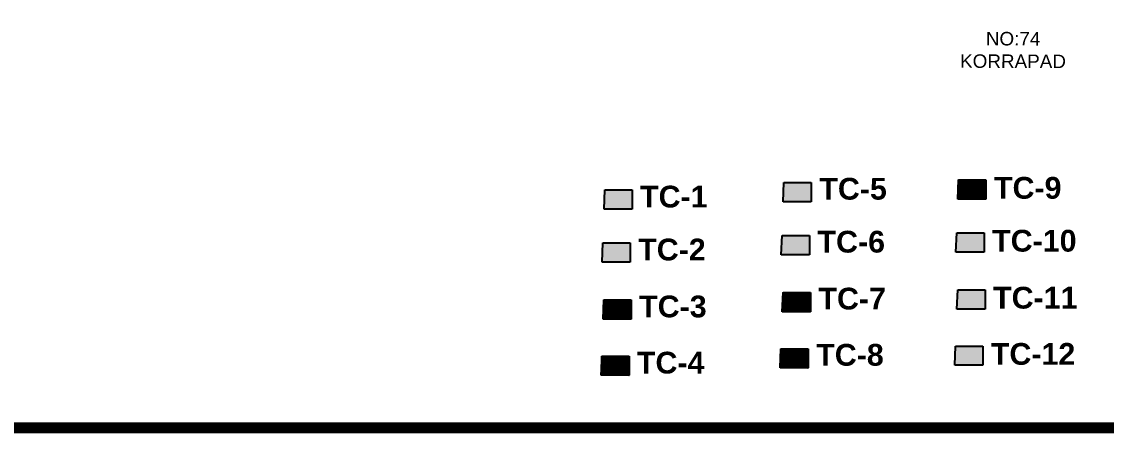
# Model space of a CAD drawing. Header units: millimetres. Extents: x 191342 to 235284, y 1600297 to 1616674.
# Drawn here: x 195018 to 198009, y 1600297 to 1601432 of the extents above; entities that cross this region are included whole.
import ezdxf

# ---------------------------------------------------------------- set-up
doc = ezdxf.new("R2010")
doc.units = ezdxf.units.MM
doc.header["$LTSCALE"] = 15
for name, color, linetype in [('DIMENSION', 1, 'Continuous'), ('PLOTS NO', 7, 'Continuous'), ('TEXT', 1, 'Continuous'), ('text2', 7, 'Continuous')]:
    doc.layers.add(name, color=color, linetype=linetype)
doc.styles.get("Standard").update_dxf_attribs({"font": 'arial.ttf'})
pattern_1 = [(45, (135529.14353, 1119677.349146), (-0.0265165042945, 0.0265165042945), [])]

msp = doc.modelspace()

# ---------------------------------------------------------------- hatches: boundary and pattern name
at = {"layer": 'PLOTS NO', "true_color": 0x105689}
h = msp.add_hatch(color=146, dxfattribs=at)
h.dxf.hatch_style = 1
h.paths.add_polyline_path([(197119.8, 1600988.1), (197117.6, 1600935), (197195.2, 1600935), (197195.2, 1600988.1)])
at = {"layer": 'PLOTS NO', "true_color": 0xafd9aa}
h = msp.add_hatch(dxfattribs=at)
h.set_pattern_fill('ANSI31', color=9, scale=0.3)
h.set_pattern_definition(pattern_1)
h.paths.add_polyline_path([(197601.4, 1600995.4), (197599.2, 1600942.3), (197676.8, 1600942.3), (197676.8, 1600995.4)])
at = {"layer": 'PLOTS NO'}
h = msp.add_hatch(color=2, dxfattribs=at)
h.dxf.hatch_style = 1
h.paths.add_polyline_path([(196701.2, 1600914.9), (196701.2, 1600967.9), (196625.8, 1600967.9), (196623.6, 1600914.9)])
at = {"layer": 'PLOTS NO', "true_color": 0xc7c8ca}
h = msp.add_hatch(color=9, dxfattribs=at)
h.dxf.hatch_style = 1
h.paths.add_polyline_path([(197114.7, 1600842.2), (197112.5, 1600789.2), (197190.1, 1600789.2), (197190.1, 1600842.2)])
at = {"layer": 'PLOTS NO', "true_color": 0x105689}
h = msp.add_hatch(color=146, dxfattribs=at)
h.dxf.hatch_style = 1
h.paths.add_polyline_path([(197596.3, 1600849.5), (197594.1, 1600796.5), (197671.7, 1600796.5), (197671.7, 1600849.5)])
at = {"layer": 'PLOTS NO', "true_color": 0xcd6928}
h = msp.add_hatch(color=32, dxfattribs=at)
h.dxf.hatch_style = 1
h.paths.add_polyline_path([(196620.7, 1600822.1), (196618.5, 1600769), (196696.1, 1600769), (196696.1, 1600822.1)])
at = {"layer": 'PLOTS NO', "true_color": 0xc7c8ca}
h = msp.add_hatch(color=9, dxfattribs=at)
h.dxf.hatch_style = 1
h.paths.add_polyline_path([(197598.9, 1600692.6), (197596.8, 1600639.5), (197674.3, 1600639.5), (197674.3, 1600692.6)])
at = {"layer": 'PLOTS NO', "true_color": 0x58ba48}
h = msp.add_hatch(dxfattribs=at)
h.set_pattern_fill('ANSI31', color=85, scale=0.3)
h.set_pattern_definition([(45, (135531.796924, 1119520.404074), (-0.0265165042945, 0.0265165042945), [])])
h.paths.add_polyline_path([(196623.3, 1600665.1), (196621.2, 1600612.1), (196698.7, 1600612.1), (196698.7, 1600665.1)])
at = {"layer": 'PLOTS NO', "true_color": 0x7aafdf}
h = msp.add_hatch(dxfattribs=at)
h.set_pattern_fill('ANSI31', color=143, scale=0.3)
h.set_pattern_definition([(45, (136252.92374, 1116696.35153), (-0.0265165042945, 0.0265165042945), [])])
h.paths.add_polyline_path([(197117.3, 1600685.3), (197115.2, 1600632.3), (197192.7, 1600632.3), (197192.7, 1600685.3)])
at = {"layer": 'PLOTS NO', "true_color": 0xa953a0}
h = msp.add_hatch(dxfattribs=at)
h.set_pattern_fill('ANSI31', color=215, scale=0.3)
h.set_pattern_definition(pattern_1)
h.paths.add_polyline_path([(196617.2, 1600510.2), (196615, 1600457.2), (196692.6, 1600457.2), (196692.6, 1600510.2)])
at = {"layer": 'PLOTS NO', "true_color": 0xf7abae}
h = msp.add_hatch(dxfattribs=at)
h.set_pattern_fill('ANSI31', color=241, scale=0.3)
h.set_pattern_definition(pattern_1)
h.paths.add_polyline_path([(197111.1, 1600530.4), (197109, 1600477.4), (197186.5, 1600477.4), (197186.5, 1600530.4)])
at = {"layer": 'PLOTS NO', "true_color": 0xfeeab9}
h = msp.add_hatch(color=254, dxfattribs=at)
h.dxf.hatch_style = 1
h.paths.add_polyline_path([(197590.6, 1600484.7), (197668.2, 1600484.7), (197668.2, 1600537.7), (197592.8, 1600537.7)])

# ---------------------------------------------------------------- linework, layer by layer
at = {"layer": 'PLOTS NO', "color": 2}
for p, q in [((197117.6, 1600935), (197119.8, 1600988.1)), ((197119.8, 1600988.1), (197195.2, 1600988.1)), ((197195.2, 1600988.1), (197195.2, 1600935)), ((197599.2, 1600942.3), (197601.4, 1600995.4)), ((197601.4, 1600995.4), (197676.8, 1600995.4)), ((197676.8, 1600995.4), (197676.8, 1600942.3)), ((196623.6, 1600914.9), (196625.8, 1600967.9)), ((196625.8, 1600967.9), (196701.2, 1600967.9)), ((196701.2, 1600967.9), (196701.2, 1600914.9)), ((197195.2, 1600935), (197117.6, 1600935)), ((197676.8, 1600942.3), (197599.2, 1600942.3)), ((196701.2, 1600914.9), (196623.6, 1600914.9)), ((197112.5, 1600789.2), (197114.7, 1600842.2)), ((197114.7, 1600842.2), (197190.1, 1600842.2)), ((197190.1, 1600842.2), (197190.1, 1600789.2)), ((197594.1, 1600796.5), (197596.3, 1600849.5)), ((197671.7, 1600849.5), (197671.7, 1600796.5)), ((196618.5, 1600769), (196620.7, 1600822.1)), ((196620.7, 1600822.1), (196696.1, 1600822.1)), ((196696.1, 1600822.1), (196696.1, 1600769)), ((197190.1, 1600789.2), (197112.5, 1600789.2)), ((197671.7, 1600796.5), (197594.1, 1600796.5)), ((196696.1, 1600769), (196618.5, 1600769)), ((197596.8, 1600639.5), (197598.9, 1600692.6)), ((197598.9, 1600692.6), (197674.3, 1600692.6)), ((197674.3, 1600692.6), (197674.3, 1600639.5)), ((196621.2, 1600612.1), (196623.3, 1600665.1)), ((196623.3, 1600665.1), (196698.7, 1600665.1)), ((196698.7, 1600665.1), (196698.7, 1600612.1)), ((197115.2, 1600632.3), (197117.3, 1600685.3)), ((197117.3, 1600685.3), (197192.7, 1600685.3)), ((197192.7, 1600685.3), (197192.7, 1600632.3)), ((197192.7, 1600632.3), (197115.2, 1600632.3)), ((197674.3, 1600639.5), (197596.8, 1600639.5)), ((196698.7, 1600612.1), (196621.2, 1600612.1)), ((196617.2, 1600510.2), (196692.6, 1600510.2)), ((196692.6, 1600510.2), (196692.6, 1600457.2)), ((197109, 1600477.4), (197111.1, 1600530.4)), ((197111.1, 1600530.4), (197186.5, 1600530.4)), ((197186.5, 1600530.4), (197186.5, 1600477.4)), ((197590.6, 1600484.7), (197592.8, 1600537.7)), ((197592.8, 1600537.7), (197668.2, 1600537.7)), ((197668.2, 1600537.7), (197668.2, 1600484.7)), ((197668.2, 1600484.7), (197590.6, 1600484.7)), ((196692.6, 1600457.2), (196615, 1600457.2)), ((197186.5, 1600477.4), (197109, 1600477.4))]:
    msp.add_line(p, q, dxfattribs=at)
at = {"layer": 'PLOTS NO', "color": 146, "true_color": 0x105689}
msp.add_line((197596.3, 1600849.5), (197671.7, 1600849.5), dxfattribs=at)
at = {"layer": 'text2', "color": 5, "const_width": 30}
msp.add_lwpolyline([(191356.9, 1613873.6), (202065.7, 1613873.6), (202065.7, 1600312.2), (191356.9, 1600312.2)], close=True, dxfattribs=at)

# ---------------------------------------------------------------- texts
at = {"layer": 'DIMENSION', "insert": (197751.7, 1601403.4), "char_height": 37.244, "width": 456.737, "attachment_point": 2, "rotation": 359.794}
msp.add_mtext('\\pxqc;NO:74\\PKORRAPAD ', dxfattribs=at)
at = {"layer": 'PLOTS NO', "color": 1, "char_height": 0.06, "attachment_point": 1}
for insert in [(197241.7, 1600964.5), (197723.3, 1600971.8), (196747.7, 1600944.3)]:
    msp.add_mtext_dynamic_manual_height_columns('TC-1', width=320.576, gutter_width=1, heights=[0], dxfattribs=dict(at, insert=insert))
at = {"layer": 'PLOTS NO', "color": 1, "char_height": 0.06, "width": 4.114, "attachment_point": 1}
for insert in [(197259.9, 1600960.4), (197741.6, 1600967.7), (196766, 1600940.2)]:
    msp.add_mtext(' TC-1', dxfattribs=dict(at, insert=insert))
at = {"layer": 'TEXT', "char_height": 60, "width": 516.676, "attachment_point": 1}
for s, insert in [('{\\fArial|b1|i0|c0|p34;\\C1;TC-5}', (197217.3, 1601001.2)), ('{\\fArial|b1|i0|c0|p34;\\C1;TC-9}', (197698.9, 1601003.7)), ('\\pxql;{\\fArial|b1|i0|c0|p34;\\C1;TC-1}', (196722.9, 1600979.6)), ('{\\fArial|b1|i0|c0|p34;\\C1;TC-6}', (197212.2, 1600855.3)), ('{\\fArial|b1|i0|c0|p34;\\C1;TC-10}', (197693.8, 1600857.9)), ('{\\fArial|b1|i0|c0|p34;\\C1;TC-2}', (196717.8, 1600833.7)), ('{\\fArial|b1|i0|c0|p34;\\C1;TC-7}', (197214.8, 1600698.4)), ('{\\fArial|b1|i0|c0|p34;\\C1;TC-11}', (197696.4, 1600700.9)), ('{\\fArial|b1|i0|c0|p34;\\C1;TC-3}', (196720.4, 1600676.8)), ('{\\fArial|b1|i0|c0|p34;\\C1;TC-8}', (197208.7, 1600543.5)), ('{\\fArial|b1|i0|c0|p34;\\C1;TC-12}', (197690.3, 1600546)), ('{\\fArial|b1|i0|c0|p34;\\C1;TC-4}', (196714.3, 1600521.9))]:
    msp.add_mtext(s, dxfattribs=dict(at, insert=insert))

doc.saveas('drawing.dxf')
